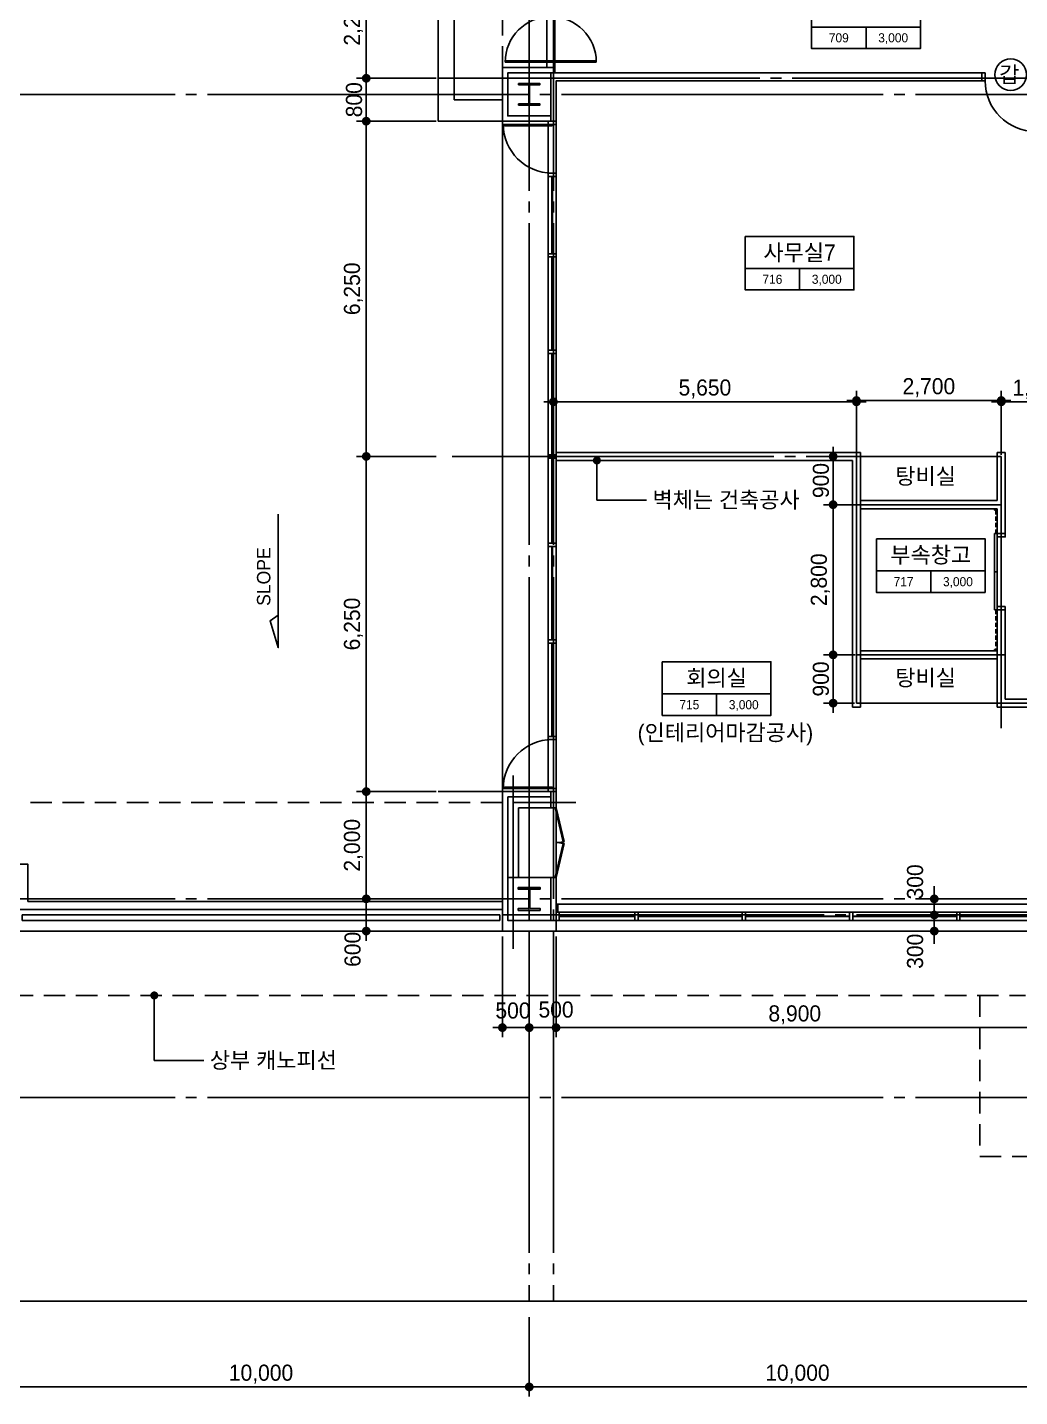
# Model space of a CAD drawing. Extents: x 14495256 to 14574135, y -1804798 to -1750552.
# Drawn here: x 14523901 to 14542398, y -1800829 to -1775300 of the extents above; entities that cross this region are included whole.
import ezdxf
from ezdxf.enums import TextEntityAlignment as Align

# ---------------------------------------------------------------- set-up
doc = ezdxf.new("R2010")
doc.units = 0
doc.header["$LTSCALE"] = 100
doc.header["$MEASUREMENT"] = 0
doc.header["$PDSIZE"] = -10
doc.linetypes.add('CEN', pattern=[66, 60, -2, 2, -2])
doc.linetypes.add('HIDD', pattern=[6, 4, -2])
doc.layers.get('0').update_dxf_attribs({"linetype": 'CONTINUOUS'})
doc.layers.get('Defpoints').update_dxf_attribs({"linetype": 'CONTINUOUS'})
for name, color, linetype in [('0-내벽고정식', 7, 'CONTINUOUS'), ('8', 8, 'CONTINUOUS'), ('CEN', 1, 'CEN'), ('COL', 2, 'CONTINUOUS'), ('col2', 3, 'CONTINUOUS'), ('DIM', 7, 'CONTINUOUS'), ('DOOR', 4, 'CONTINUOUS'), ('EL4', 6, 'CONTINUOUS'), ('FUR', 4, 'CONTINUOUS'), ('ST', 3, 'CONTINUOUS'), ('SYM', 7, 'CONTINUOUS'), ('TE2', 3, 'CONTINUOUS'), ('TEXT1', 7, 'CONTINUOUS'), ('WALL-1', 7, 'CONTINUOUS'), ('WID', 4, 'CONTINUOUS'), ('WINE', 8, 'CONTINUOUS'), ('지시선', 7, 'CONTINUOUS')]:
    doc.layers.add(name, color=color, linetype=linetype)
doc.styles.add('HY울를도M', font='HYWULM.TTF')
doc.styles.add('굴림', font='H2HDRM.TTF')
doc.dimstyles.new('DIM100', dxfattribs={"dimtxt": 300, "dimasz": 120, "dimexe": 1, "dimexo": 100, "dimgap": 60, "dimtad": 1, "dimdec": 4, "dimzin": 0, "dimdsep": 46, "dimlunit": 6, "dimtxsty": '굴림', "dimblk": 'DOTT', "dimcen": 0.09, "dimadec": 0, "dimazin": 0, "dimtfac": 1, "dimtdec": 4, "dimtofl": 0, "dimtmove": 2, "dimatfit": 2, "dimldrblk": 'DOTT', "dimfxl": 1, "dimtolj": 1, "dimtzin": 0, "dimarcsym": 0})
doc.dimstyles.new('DIM50', dxfattribs={"dimscale": 50, "dimtxt": 3, "dimasz": 1.2, "dimexe": 1, "dimexo": 1, "dimgap": 0.6, "dimtad": 1, "dimdec": 4, "dimzin": 0, "dimdsep": 46, "dimlunit": 6, "dimtxsty": '굴림', "dimblk": 'DOTT', "dimcen": 0.09, "dimadec": 0, "dimazin": 0, "dimtfac": 1, "dimtdec": 4, "dimtofl": 0, "dimtmove": 2, "dimatfit": 2, "dimldrblk": 'DOTT', "dimfxl": 1, "dimtolj": 1, "dimtzin": 0, "dimarcsym": 0})

# ---------------------------------------------------------------- blocks, each defined once
blk = doc.blocks.new('DOTT')
for p, q in [((-1.5, 0), (1.5, 0)), ((0, 1.5), (0, -1.5))]:
    blk.add_line(p, q)
at = {"color": 6, "const_width": 0.68}
blk.add_lwpolyline([(-0.34, 0, 1), (0.34, 0, 1)], format="xyb", close=True, dxfattribs=at)
blk = doc.blocks.new('*D40')
at = {"layer": 'Defpoints', "color": 0, "lineweight": -3}
for p in [(14541140, -1791849), (14540807, -1792149), (14541487, -1792149)]:
    blk.add_point(p, dxfattribs=at)
at = {"layer": 'DIM', "color": 7, "lineweight": -2}
for p, q in [((14540807, -1791729), (14540807, -1791609)), ((14540840, -1791849), (14540707, -1791849)), ((14541187, -1792149), (14540707, -1792149)), ((14540807, -1792269), (14540807, -1792389))]:
    blk.add_line(p, q, dxfattribs=at)
at = {"layer": 'DIM', "color": 7, "lineweight": -2, "xscale": 120, "yscale": 120, "zscale": 120}
for p, rotation in [((14540807, -1791849), 270), ((14540807, -1792149), 90)]:
    blk.add_blockref('DOTT', p, dxfattribs=dict(at, rotation=rotation))
at = {"layer": 'DIM', "color": 3, "insert": (14540450, -1792526), "char_height": 300, "attachment_point": 5, "rotation": 90, "style": '굴림'}
blk.add_mtext('\\A1;300', dxfattribs=at)
blk = doc.blocks.new('*D52')
at = {"layer": 'Defpoints', "color": 0, "lineweight": -3}
for p in [(14523256, -1799049), (14533256, -1799049), (14533256, -1800649)]:
    blk.add_point(p, dxfattribs=at)
at = {"layer": 'DIM', "color": 7, "lineweight": -2}
for p, q in [((14523256, -1799349), (14523256, -1800749)), ((14533256, -1799349), (14533256, -1800749)), ((14523376, -1800649), (14533136, -1800649))]:
    blk.add_line(p, q, dxfattribs=at)
at = {"layer": 'DIM', "color": 7, "lineweight": -2, "xscale": 120, "yscale": 120, "zscale": 120, "rotation": 180}
blk.add_blockref('DOTT', (14523256, -1800649), dxfattribs=at)
at = {"layer": 'DIM', "color": 7, "lineweight": -2, "xscale": 120, "yscale": 120, "zscale": 120}
blk.add_blockref('DOTT', (14533256, -1800649), dxfattribs=at)
at = {"layer": 'DIM', "color": 3, "insert": (14528256, -1800411), "char_height": 300, "attachment_point": 5, "style": '굴림'}
blk.add_mtext('\\A1;10,000', dxfattribs=at)
blk = doc.blocks.new('*D53')
at = {"layer": 'Defpoints', "color": 0, "lineweight": -3}
for p in [(14533256, -1799049), (14543256, -1799049), (14543256, -1800649)]:
    blk.add_point(p, dxfattribs=at)
at = {"layer": 'DIM', "color": 7, "lineweight": -2}
for p, q in [((14533256, -1799349), (14533256, -1800749)), ((14543256, -1799349), (14543256, -1800749)), ((14533376, -1800649), (14543136, -1800649))]:
    blk.add_line(p, q, dxfattribs=at)
at = {"layer": 'DIM', "color": 7, "lineweight": -2, "xscale": 120, "yscale": 120, "zscale": 120, "rotation": 180}
blk.add_blockref('DOTT', (14533256, -1800649), dxfattribs=at)
at = {"layer": 'DIM', "color": 7, "lineweight": -2, "xscale": 120, "yscale": 120, "zscale": 120}
blk.add_blockref('DOTT', (14543256, -1800649), dxfattribs=at)
at = {"layer": 'DIM', "color": 3, "insert": (14538256, -1800411), "char_height": 300, "attachment_point": 5, "style": '굴림'}
blk.add_mtext('\\A1;10,000', dxfattribs=at)
blk = doc.blocks.new('*D99')
at = {"layer": 'Defpoints', "color": 0, "lineweight": -3, "ltscale": 3}
for p in [(14532756, -1792149), (14533256, -1792149), (14532756, -1793949)]:
    blk.add_point(p, dxfattribs=at)
at = {"layer": 'DIM', "color": 7, "lineweight": -2, "ltscale": 3}
for p, q in [((14532756, -1792249), (14532756, -1793950)), ((14533256, -1792249), (14533256, -1793950)), ((14533136, -1793949), (14532876, -1793949))]:
    blk.add_line(p, q, dxfattribs=at)
at = {"layer": 'DIM', "color": 7, "lineweight": -2, "ltscale": 3, "xscale": 120, "yscale": 120, "zscale": 120, "rotation": 180}
blk.add_blockref('DOTT', (14532756, -1793949), dxfattribs=at)
at = {"layer": 'DIM', "color": 7, "lineweight": -2, "ltscale": 3, "xscale": 120, "yscale": 120, "zscale": 120}
blk.add_blockref('DOTT', (14533256, -1793949), dxfattribs=at)
at = {"layer": 'DIM', "color": 3, "ltscale": 3, "insert": (14532953, -1793632), "char_height": 300, "attachment_point": 5, "style": '굴림'}
blk.add_mtext('\\A1;500', dxfattribs=at)
blk = doc.blocks.new('TT1')
at = {"layer": 'TEXT1'}
for p, q in [((-1013, -600), (1013, -600)), ((0, -600), (0, -1000))]:
    blk.add_line(p, q, dxfattribs=at)
blk.add_lwpolyline([(-1013, 0), (1013, 0), (1013, -1000), (-1013, -1000)], close=True, dxfattribs=at)
blk = doc.blocks.new('*D114')
at = {"layer": 'Defpoints', "color": 0, "lineweight": -3, "ltscale": 3}
for p in [(14533756, -1792150), (14542656, -1792150), (14542656, -1793950)]:
    blk.add_point(p, dxfattribs=at)
at = {"layer": 'DIM', "color": 7, "lineweight": -2, "ltscale": 3}
for p, q in [((14533756, -1792250), (14533756, -1793951)), ((14542656, -1792250), (14542656, -1793951)), ((14533876, -1793950), (14542536, -1793950))]:
    blk.add_line(p, q, dxfattribs=at)
at = {"layer": 'DIM', "color": 7, "lineweight": -2, "ltscale": 3, "xscale": 120, "yscale": 120, "zscale": 120, "rotation": 180}
blk.add_blockref('DOTT', (14533756, -1793950), dxfattribs=at)
at = {"layer": 'DIM', "color": 7, "lineweight": -2, "ltscale": 3, "xscale": 120, "yscale": 120, "zscale": 120}
blk.add_blockref('DOTT', (14542656, -1793950), dxfattribs=at)
at = {"layer": 'DIM', "color": 3, "ltscale": 3, "insert": (14538206, -1793712), "char_height": 300, "attachment_point": 5, "style": '굴림'}
blk.add_mtext('\\A1;8,900', dxfattribs=at)
blk = doc.blocks.new('*D115')
at = {"layer": 'Defpoints', "color": 0, "lineweight": -3, "ltscale": 3}
for p in [(14533256, -1792150), (14533756, -1792150), (14533756, -1793950)]:
    blk.add_point(p, dxfattribs=at)
at = {"layer": 'DIM', "color": 7, "lineweight": -2, "ltscale": 3}
for p, q in [((14533256, -1792250), (14533256, -1793951)), ((14533756, -1792250), (14533756, -1793951)), ((14533376, -1793950), (14533636, -1793950))]:
    blk.add_line(p, q, dxfattribs=at)
at = {"layer": 'DIM', "color": 7, "lineweight": -2, "ltscale": 3, "xscale": 120, "yscale": 120, "zscale": 120, "rotation": 180}
blk.add_blockref('DOTT', (14533256, -1793950), dxfattribs=at)
at = {"layer": 'DIM', "color": 7, "lineweight": -2, "ltscale": 3, "xscale": 120, "yscale": 120, "zscale": 120}
blk.add_blockref('DOTT', (14533756, -1793950), dxfattribs=at)
at = {"layer": 'DIM', "color": 3, "ltscale": 3, "insert": (14533756, -1793614), "char_height": 300, "attachment_point": 5, "style": '굴림'}
blk.add_mtext('\\A1;500', dxfattribs=at)
blk = doc.blocks.new('*D122')
at = {"layer": 'Defpoints', "color": 0, "lineweight": -3}
for p in [(14530218, -1774049), (14531818, -1774049), (14531818, -1776249)]:
    blk.add_point(p, dxfattribs=at)
at = {"layer": 'DIM', "color": 7, "lineweight": -2}
for p, q in [((14531518, -1774049), (14530118, -1774049)), ((14530218, -1776129), (14530218, -1774169)), ((14531518, -1776249), (14530118, -1776249))]:
    blk.add_line(p, q, dxfattribs=at)
at = {"layer": 'DIM', "color": 7, "lineweight": -2, "xscale": 120, "yscale": 120, "zscale": 120}
for p, rotation in [((14530218, -1774049), 90), ((14530218, -1776249), 270)]:
    blk.add_blockref('DOTT', p, dxfattribs=dict(at, rotation=rotation))
at = {"layer": 'DIM', "color": 3, "insert": (14529979, -1775149), "char_height": 300, "attachment_point": 5, "rotation": 90, "style": '굴림'}
blk.add_mtext('\\A1;2,200', dxfattribs=at)
blk = doc.blocks.new('*D123')
at = {"layer": 'Defpoints', "color": 0, "lineweight": -3}
for p in [(14530218, -1777049), (14531818, -1777049), (14531818, -1783299)]:
    blk.add_point(p, dxfattribs=at)
at = {"layer": 'DIM', "color": 7, "lineweight": -2}
for p, q in [((14531518, -1777049), (14530118, -1777049)), ((14530218, -1783179), (14530218, -1777169)), ((14531518, -1783299), (14530118, -1783299))]:
    blk.add_line(p, q, dxfattribs=at)
at = {"layer": 'DIM', "color": 7, "lineweight": -2, "xscale": 120, "yscale": 120, "zscale": 120}
for p, rotation in [((14530218, -1777049), 90), ((14530218, -1783299), 270)]:
    blk.add_blockref('DOTT', p, dxfattribs=dict(at, rotation=rotation))
at = {"layer": 'DIM', "color": 3, "insert": (14529979, -1780174), "char_height": 300, "attachment_point": 5, "rotation": 90, "style": '굴림'}
blk.add_mtext('\\A1;6,250', dxfattribs=at)
blk = doc.blocks.new('*D128')
at = {"layer": 'Defpoints', "color": 0, "lineweight": -3}
for p in [(14530218, -1783299), (14531818, -1783299), (14531818, -1789549)]:
    blk.add_point(p, dxfattribs=at)
at = {"layer": 'DIM', "color": 7, "lineweight": -2}
for p, q in [((14531518, -1783299), (14530118, -1783299)), ((14530218, -1789429), (14530218, -1783419)), ((14531518, -1789549), (14530118, -1789549))]:
    blk.add_line(p, q, dxfattribs=at)
at = {"layer": 'DIM', "color": 7, "lineweight": -2, "xscale": 120, "yscale": 120, "zscale": 120}
for p, rotation in [((14530218, -1783299), 90), ((14530218, -1789549), 270)]:
    blk.add_blockref('DOTT', p, dxfattribs=dict(at, rotation=rotation))
at = {"layer": 'DIM', "color": 3, "insert": (14529979, -1786424), "char_height": 300, "attachment_point": 5, "rotation": 90, "style": '굴림'}
blk.add_mtext('\\A1;6,250', dxfattribs=at)
blk = doc.blocks.new('*D129')
at = {"layer": 'Defpoints', "color": 0, "lineweight": -3}
for p in [(14530218, -1789549), (14531818, -1789549), (14531818, -1791549)]:
    blk.add_point(p, dxfattribs=at)
at = {"layer": 'DIM', "color": 7, "lineweight": -2}
for p, q in [((14531518, -1789549), (14530118, -1789549)), ((14530218, -1791429), (14530218, -1789669)), ((14531518, -1791549), (14530118, -1791549))]:
    blk.add_line(p, q, dxfattribs=at)
at = {"layer": 'DIM', "color": 7, "lineweight": -2, "xscale": 120, "yscale": 120, "zscale": 120}
for p, rotation in [((14530218, -1789549), 90), ((14530218, -1791549), 270)]:
    blk.add_blockref('DOTT', p, dxfattribs=dict(at, rotation=rotation))
at = {"layer": 'DIM', "color": 3, "insert": (14529979, -1790549), "char_height": 300, "attachment_point": 5, "rotation": 90, "style": '굴림'}
blk.add_mtext('\\A1;2,000', dxfattribs=at)
blk = doc.blocks.new('*D130')
at = {"layer": 'Defpoints', "color": 0, "lineweight": -3}
for p in [(14530218, -1791549), (14531818, -1791549), (14531818, -1792149)]:
    blk.add_point(p, dxfattribs=at)
at = {"layer": 'DIM', "color": 7, "lineweight": -2}
for p, q in [((14531518, -1791549), (14530118, -1791549)), ((14530218, -1792029), (14530218, -1791669)), ((14531518, -1792149), (14530118, -1792149))]:
    blk.add_line(p, q, dxfattribs=at)
at = {"layer": 'DIM', "color": 7, "lineweight": -2, "xscale": 120, "yscale": 120, "zscale": 120}
for p, rotation in [((14530218, -1791549), 90), ((14530218, -1792149), 270)]:
    blk.add_blockref('DOTT', p, dxfattribs=dict(at, rotation=rotation))
at = {"layer": 'DIM', "color": 3, "insert": (14529964, -1792490), "char_height": 300, "attachment_point": 5, "rotation": 90, "style": '굴림'}
blk.add_mtext('\\A1;600', dxfattribs=at)
blk = doc.blocks.new('*D135')
at = {"layer": 'Defpoints', "color": 0, "lineweight": -3, "ltscale": 3}
for p in [(14533706, -1782281), (14533706, -1783324), (14539356, -1783395)]:
    blk.add_point(p, dxfattribs=at)
at = {"layer": 'DIM', "color": 7, "lineweight": -2, "ltscale": 3}
for p, q in [((14533706, -1783224), (14533706, -1782280)), ((14539236, -1782281), (14533826, -1782281)), ((14539356, -1783295), (14539356, -1782280))]:
    blk.add_line(p, q, dxfattribs=at)
at = {"layer": 'DIM', "color": 7, "lineweight": -2, "ltscale": 3, "xscale": 120, "yscale": 120, "zscale": 120, "rotation": 180}
blk.add_blockref('DOTT', (14533706, -1782281), dxfattribs=at)
at = {"layer": 'DIM', "color": 7, "lineweight": -2, "ltscale": 3, "xscale": 120, "yscale": 120, "zscale": 120}
blk.add_blockref('DOTT', (14539356, -1782281), dxfattribs=at)
at = {"layer": 'DIM', "color": 3, "ltscale": 3, "insert": (14536531, -1782042), "char_height": 300, "attachment_point": 5, "style": '굴림'}
blk.add_mtext('\\A1;5,650', dxfattribs=at)
blk = doc.blocks.new('*D136')
at = {"layer": 'Defpoints', "color": 0, "lineweight": -3, "ltscale": 3}
for p in [(14542056, -1782281), (14542056, -1783371), (14543456, -1783245)]:
    blk.add_point(p, dxfattribs=at)
at = {"layer": 'DIM', "color": 7, "lineweight": -2, "ltscale": 3}
for p, q in [((14542056, -1783271), (14542056, -1782280)), ((14543336, -1782281), (14542176, -1782281)), ((14543456, -1783145), (14543456, -1782280))]:
    blk.add_line(p, q, dxfattribs=at)
at = {"layer": 'DIM', "color": 7, "lineweight": -2, "ltscale": 3, "xscale": 120, "yscale": 120, "zscale": 120, "rotation": 180}
blk.add_blockref('DOTT', (14542056, -1782281), dxfattribs=at)
at = {"layer": 'DIM', "color": 7, "lineweight": -2, "ltscale": 3, "xscale": 120, "yscale": 120, "zscale": 120}
blk.add_blockref('DOTT', (14543456, -1782281), dxfattribs=at)
at = {"layer": 'DIM', "color": 3, "ltscale": 3, "insert": (14542756, -1782043), "char_height": 300, "attachment_point": 5, "style": '굴림'}
blk.add_mtext('\\A1;1,400', dxfattribs=at)
blk = doc.blocks.new('*D137')
at = {"layer": 'Defpoints', "color": 0, "lineweight": -3, "ltscale": 3}
for p in [(14539356, -1782257), (14539356, -1783324), (14542056, -1783371)]:
    blk.add_point(p, dxfattribs=at)
at = {"layer": 'DIM', "color": 7, "lineweight": -2, "ltscale": 3}
for p, q in [((14539356, -1783224), (14539356, -1782256)), ((14541936, -1782257), (14539476, -1782257)), ((14542056, -1783271), (14542056, -1782256))]:
    blk.add_line(p, q, dxfattribs=at)
at = {"layer": 'DIM', "color": 7, "lineweight": -2, "ltscale": 3, "xscale": 120, "yscale": 120, "zscale": 120, "rotation": 180}
blk.add_blockref('DOTT', (14539356, -1782257), dxfattribs=at)
at = {"layer": 'DIM', "color": 7, "lineweight": -2, "ltscale": 3, "xscale": 120, "yscale": 120, "zscale": 120}
blk.add_blockref('DOTT', (14542056, -1782257), dxfattribs=at)
at = {"layer": 'DIM', "color": 3, "ltscale": 3, "insert": (14540706, -1782018), "char_height": 300, "attachment_point": 5, "style": '굴림'}
blk.add_mtext('\\A1;2,700', dxfattribs=at)
blk = doc.blocks.new('*D138')
at = {"layer": 'Defpoints', "color": 0, "lineweight": -3, "ltscale": 3}
for p in [(14539435, -1783299), (14538921, -1784199), (14539420, -1784199)]:
    blk.add_point(p, dxfattribs=at)
at = {"layer": 'DIM', "color": 7, "lineweight": -2, "ltscale": 3}
for p, q in [((14539335, -1783299), (14538920, -1783299)), ((14538921, -1783419), (14538921, -1784079)), ((14539320, -1784199), (14538920, -1784199))]:
    blk.add_line(p, q, dxfattribs=at)
at = {"layer": 'DIM', "color": 7, "lineweight": -2, "ltscale": 3, "xscale": 120, "yscale": 120, "zscale": 120}
for p, rotation in [((14538921, -1783299), 90), ((14538921, -1784199), 270)]:
    blk.add_blockref('DOTT', p, dxfattribs=dict(at, rotation=rotation))
at = {"layer": 'DIM', "color": 3, "ltscale": 3, "insert": (14538694, -1783749), "char_height": 300, "attachment_point": 5, "rotation": 90, "style": '굴림'}
blk.add_mtext('\\A1;900', dxfattribs=at)
blk = doc.blocks.new('*D139')
at = {"layer": 'Defpoints', "color": 0, "lineweight": -3, "ltscale": 3}
for p in [(14539435, -1784199), (14538921, -1786999), (14539387, -1786999)]:
    blk.add_point(p, dxfattribs=at)
at = {"layer": 'DIM', "color": 7, "lineweight": -2, "ltscale": 3}
for p, q in [((14539335, -1784199), (14538920, -1784199)), ((14538921, -1784319), (14538921, -1786879)), ((14539287, -1786999), (14538920, -1786999))]:
    blk.add_line(p, q, dxfattribs=at)
at = {"layer": 'DIM', "color": 7, "lineweight": -2, "ltscale": 3, "xscale": 120, "yscale": 120, "zscale": 120}
for p, rotation in [((14538921, -1784199), 90), ((14538921, -1786999), 270)]:
    blk.add_blockref('DOTT', p, dxfattribs=dict(at, rotation=rotation))
at = {"layer": 'DIM', "color": 3, "ltscale": 3, "insert": (14538682, -1785599), "char_height": 300, "attachment_point": 5, "rotation": 90, "style": '굴림'}
blk.add_mtext('\\A1;2,800', dxfattribs=at)
blk = doc.blocks.new('*D140')
at = {"layer": 'Defpoints', "color": 0, "lineweight": -3, "ltscale": 3}
for p in [(14539435, -1786999), (14538921, -1787899), (14539420, -1787899)]:
    blk.add_point(p, dxfattribs=at)
at = {"layer": 'DIM', "color": 7, "lineweight": -2, "ltscale": 3}
for p, q in [((14539335, -1786999), (14538920, -1786999)), ((14538921, -1787119), (14538921, -1787779)), ((14539320, -1787899), (14538920, -1787899))]:
    blk.add_line(p, q, dxfattribs=at)
at = {"layer": 'DIM', "color": 7, "lineweight": -2, "ltscale": 3, "xscale": 120, "yscale": 120, "zscale": 120}
for p, rotation in [((14538921, -1786999), 90), ((14538921, -1787899), 270)]:
    blk.add_blockref('DOTT', p, dxfattribs=dict(at, rotation=rotation))
at = {"layer": 'DIM', "color": 3, "ltscale": 3, "insert": (14538694, -1787449), "char_height": 300, "attachment_point": 5, "rotation": 90, "style": '굴림'}
blk.add_mtext('\\A1;900', dxfattribs=at)
blk = doc.blocks.new('*D141')
at = {"layer": 'Defpoints', "color": 0, "lineweight": -3}
for p in [(14530218, -1776249), (14531818, -1776249), (14531818, -1777049)]:
    blk.add_point(p, dxfattribs=at)
at = {"layer": 'DIM', "color": 7, "lineweight": -2}
for p, q in [((14531518, -1776249), (14530118, -1776249)), ((14530218, -1776929), (14530218, -1776369)), ((14531518, -1777049), (14530118, -1777049))]:
    blk.add_line(p, q, dxfattribs=at)
at = {"layer": 'DIM', "color": 7, "lineweight": -2, "xscale": 120, "yscale": 120, "zscale": 120}
for p, rotation in [((14530218, -1776249), 90), ((14530218, -1777049), 270)]:
    blk.add_blockref('DOTT', p, dxfattribs=dict(at, rotation=rotation))
at = {"layer": 'DIM', "color": 3, "insert": (14529991, -1776649), "char_height": 300, "attachment_point": 5, "rotation": 90, "style": '굴림'}
blk.add_mtext('\\A1;800', dxfattribs=at)
blk = doc.blocks.new('*D154')
at = {"layer": 'Defpoints', "color": 0, "lineweight": -3}
for p in [(14541140, -1791549), (14540807, -1791849), (14540987, -1791849)]:
    blk.add_point(p, dxfattribs=at)
at = {"layer": 'DIM', "color": 7, "lineweight": -2}
for p, q in [((14540807, -1791429), (14540807, -1791309)), ((14540840, -1791549), (14540707, -1791549)), ((14540687, -1791849), (14540707, -1791849)), ((14540807, -1791969), (14540807, -1792089))]:
    blk.add_line(p, q, dxfattribs=at)
at = {"layer": 'DIM', "color": 7, "lineweight": -2, "xscale": 120, "yscale": 120, "zscale": 120}
for p, rotation in [((14540807, -1791549), 270), ((14540807, -1791849), 90)]:
    blk.add_blockref('DOTT', p, dxfattribs=dict(at, rotation=rotation))
at = {"layer": 'DIM', "color": 3, "insert": (14540450, -1791232), "char_height": 300, "attachment_point": 5, "rotation": 90, "style": '굴림'}
blk.add_mtext('\\A1;300', dxfattribs=at)

msp = doc.modelspace()

# ---------------------------------------------------------------- linework, layer by layer
at = {"lineweight": -3, "ltscale": 200}
for p, q in [((14539431.21252, -1783224.19177), (14539431.21252, -1786924.19177)), ((14541981.21252, -1784124.19177), (14541981.21252, -1783224.19177)), ((14541981.21252, -1783224.19177), (14542131.21252, -1783224.19177)), ((14542131.21252, -1784124.19177), (14542131.21252, -1783224.19177)), ((14539281.21252, -1783374.19177), (14539281.21252, -1787074.19177)), ((14539431.21252, -1784124.19177), (14541981.21252, -1784124.19177)), ((14542131.21252, -1784124.19177), (14542131.21252, -1784739.19177)), ((14539431.21252, -1784274.19177), (14541981.21252, -1784274.19177)), ((14541931.21252, -1784299.19177), (14541931.21252, -1784274.19177)), ((14541931.21252, -1784299.19177), (14541981.21252, -1784299.19177)), ((14541981.21252, -1784274.19177), (14541981.21252, -1784739.19177)), ((14541981.21252, -1784739.19177), (14542131.21252, -1784739.19177)), ((14541981.21252, -1786159.19177), (14541981.21252, -1787974.19177)), ((14541981.21252, -1786159.19177), (14542131.21252, -1786159.19177)), ((14542131.21252, -1786159.19177), (14542131.21252, -1787824.19177)), ((14539431.21252, -1786924.19177), (14541981.21252, -1786924.19177)), ((14539431.21252, -1786924.19177), (14539431.21252, -1787974.19177)), ((14541931.21252, -1786899.19177), (14541981.21252, -1786899.19177)), ((14541931.21252, -1786899.19177), (14541931.21252, -1786924.19177)), ((14539281.21252, -1787074.19177), (14539281.21252, -1787974.19177)), ((14539431.21252, -1787074.19177), (14541981.21252, -1787074.19177)), ((14539431.21252, -1787974.19177), (14539281.21252, -1787974.19177)), ((14541981.21252, -1787974.19177), (14543456.21252, -1787974.19177)), ((14542131.21252, -1787824.19177), (14543456.21252, -1787824.19177))]:
    msp.add_line(p, q, dxfattribs=at)
at = {"layer": '0-내벽고정식'}
for p, q in [((14533756.21656, -1783374.19177), (14533756.22073, -1783224.19177)), ((14533756.22073, -1783224.19177), (14539431.21252, -1783224.19177)), ((14533756.22073, -1783374.19177), (14539281.21252, -1783374.19177)), ((14532956.21252, -1791149.19177), (14532956.21252, -1789749.19177)), ((14532956.21252, -1789749.19177), (14533656.21252, -1789749.19177)), ((14533656.21252, -1789849.19177), (14533056.21252, -1789849.19177)), ((14533056.21252, -1789849.19177), (14533056.21252, -1791149.19177)), ((14533756.21252, -1791149.19177), (14533656.21252, -1791149.19177))]:
    msp.add_line(p, q, dxfattribs=at)
for points in [[(14533656.21252, -1777049.19177), (14533656.21252, -1776149.19177), (14541696.21252, -1776149.19177), (14541696.21252, -1776299.19177), (14533756.21252, -1776299.19177), (14533756.21252, -1776949.19177), (14533756.21252, -1777049.19177), (14533656.21252, -1777049.19177)], [(14533756.21252, -1791649.19177), (14533756.21252, -1791149.19177)]]:
    msp.add_lwpolyline(points, dxfattribs=at)
msp.add_lwpolyline([(14533656.21252, -1789849.19177), (14533756.21252, -1789849.19177), (14533756.21252, -1789549.19177), (14533656.21252, -1789549.19177)], close=True, dxfattribs=at)
at = {"layer": 'CEN', "linetype": 'CEN'}
for p, q in [((14533256.21252, -1759149.19177), (14533256.21252, -1799049.19177)), ((14533706.21252, -1759149.19177), (14533706.21252, -1799049.19177)), ((14531556.21252, -1776249.19177), (14564856.21252, -1776249.19177)), ((14500856.21252, -1776549.19177), (14564856.21252, -1776549.19177)), ((14531817.9324, -1783299.19177), (14542056.21252, -1783299.19177)), ((14539356.21252, -1783299.19177), (14539356.21252, -1787899.19177)), ((14542056.21252, -1783299.19177), (14542056.21252, -1788362.95868)), ((14539281.21252, -1784199.19177), (14542056.21252, -1784199.19177)), ((14539356.21252, -1786999.19177), (14542131.21252, -1786999.19177)), ((14539356.21252, -1787899.19177), (14543606.21252, -1787899.19177)), ((14532956.21252, -1789248.49505), (14532956.21252, -1792480.41438)), ((14534127.61922, -1789749.19177), (14532956.21252, -1789749.19177)), ((14500856.21252, -1791549.19177), (14564856.21252, -1791549.19177)), ((14532756.21252, -1791849.19177), (14564856.21252, -1791849.19177)), ((14500856.21252, -1795249.19177), (14564856.21252, -1795249.19177))]:
    msp.add_line(p, q, dxfattribs=at)
at = {"layer": 'COL'}
for points in [[(14533656.21252, -1776949.19177), (14533656.21252, -1776149.19177), (14532856.21252, -1776149.19177), (14532856.21252, -1776949.19177)], [(14533656.21252, -1791949.19177), (14533656.21252, -1791149.19177), (14532856.21252, -1791149.19177), (14532856.21252, -1791949.19177)]]:
    msp.add_lwpolyline(points, close=True, dxfattribs=at)
at = {"layer": 'col2'}
for points in [[(14533056.21252, -1776749.19177), (14533056.21252, -1776728.19177), (14533249.71252, -1776728.19177), (14533249.71252, -1776370.19177), (14533056.21252, -1776370.19177), (14533056.21252, -1776349.19177), (14533456.21252, -1776349.19177), (14533456.21252, -1776370.19177), (14533262.71252, -1776370.19177), (14533262.71252, -1776728.19177), (14533456.21252, -1776728.19177), (14533456.21252, -1776749.19177)], [(14533052.71252, -1791763.19177), (14533052.71252, -1791728.19177), (14533246.21252, -1791728.19177), (14533246.21252, -1791370.19177), (14533052.71252, -1791370.19177), (14533052.71252, -1791335.19177), (14533459.71252, -1791335.19177), (14533459.71252, -1791370.19177), (14533266.21252, -1791370.19177), (14533266.21252, -1791728.19177), (14533459.71252, -1791728.19177), (14533459.71252, -1791763.19177)]]:
    msp.add_lwpolyline(points, close=True, dxfattribs=at)
at = {"layer": 'Defpoints', "color": 76}
msp.add_lwpolyline([(14500856.21252, -1799049.19177), (14564856.21252, -1799049.19177), (14564856.21252, -1759149.19177), (14500856.21252, -1759149.19177)], close=True, dxfattribs=at)
at = {"layer": 'DOOR', "linetype": 'HIDD', "ltscale": 0.2}
for p, q in [((14541956.21252, -1784739.19177), (14541956.21252, -1784299.19177)), ((14541956.21252, -1786159.19177), (14541956.21252, -1786899.19177))]:
    msp.add_line(p, q, dxfattribs=at)
at = {"layer": 'DOOR'}
for points in [[(14541981.21252, -1784739.19177), (14541981.21252, -1785449.19177), (14541931.21252, -1785449.19177), (14541931.21252, -1784739.19177), (14541981.21252, -1784739.19177)], [(14541981.21252, -1786159.19177), (14541981.21252, -1785449.19177), (14541931.21252, -1785449.19177), (14541931.21252, -1786159.19177), (14541981.21252, -1786159.19177)]]:
    msp.add_lwpolyline(points, dxfattribs=at)
at = {"layer": 'EL4'}
msp.add_line((14523906.21252, -1791599.19177), (14532756.21252, -1791599.19177), dxfattribs=at)
msp.add_lwpolyline([(14523906.21252, -1791599.19177), (14523906.21252, -1790899.19177), (14522606.21252, -1790899.19177), (14522606.21252, -1791599.19177)], dxfattribs=at)
at = {"layer": 'FUR'}
for p, q in [((14533756.21252, -1789849.19177), (14533756.21252, -1791149.19177)), ((14533885.71495, -1790513.60804), (14533905.03347, -1790518.78442))]:
    msp.add_line(p, q, dxfattribs=at)
for points in [[(14533885.71495, -1790484.77551), (14533736.894, -1789854.36816), (14533756.21252, -1789849.19177), (14533905.03347, -1790479.59912)], [(14533885.71495, -1790513.60804), (14533736.894, -1791144.01539), (14533756.21252, -1791149.19177), (14533905.03347, -1790518.78442)], [(14533885.71495, -1790484.77551), (14533905.03347, -1790479.59912)]]:
    msp.add_lwpolyline(points, dxfattribs=at)
for centre, start, end in [((14533756.21252, -1789924.19177), 270, 283.006701322), ((14533756.21252, -1791074.19177), 76.993298678, 90)]:
    msp.add_arc(centre, 575, start, end, dxfattribs=at)
at = {"layer": 'ST', "color": 4}
for p, q in [((14531556.21252, -1777049.19177), (14531556.21252, -1773249.19177)), ((14531856.21252, -1776649.19177), (14531856.21252, -1773549.19177)), ((14532756.21252, -1776649.19177), (14531856.21252, -1776649.19177)), ((14532756.21252, -1777049.19177), (14531556.21252, -1777049.19177)), ((14532756.21252, -1789549.19177), (14532756.21252, -1776949.19177)), ((14532756.21252, -1789549.19177), (14531556.21252, -1789549.19177))]:
    msp.add_line(p, q, dxfattribs=at)
msp.add_lwpolyline([(14532706.21252, -1791849.19177), (14523806.21252, -1791849.19177), (14523806.21252, -1791949.19177), (14532706.21252, -1791949.19177), (14532706.21252, -1791849.19177)], close=True, dxfattribs=at)
at = {"layer": 'SYM', "color": 4, "ltscale": 2}
msp.add_lwpolyline([(14528576.46621, -1786262.01916), (14528426.46621, -1786362.01916), (14528576.46621, -1786862.01916), (14528576.46621, -1784377.28448)], dxfattribs=at)
at = {"layer": 'TEXT1', "const_width": 75}
for points in [[(14534517.80823, -1783411.69177, 1), (14534517.80823, -1783336.69177, 1)], [(14526266.30621, -1793386.69177, 1), (14526266.30621, -1793311.69177, 1)]]:
    msp.add_lwpolyline(points, format="xyb", close=True, dxfattribs=at)
at = {"layer": 'TEXT1'}
for points in [[(14534517.80823, -1783374.19177), (14534517.80823, -1784112.12679), (14535440.13037, -1784112.12679)], [(14526266.30621, -1793349.19177), (14526266.30621, -1794560.65395), (14527188.62834, -1794560.65395)]]:
    msp.add_lwpolyline(points, dxfattribs=at)
at = {"layer": 'WALL-1', "color": 6, "linetype": 'HIDD'}
msp.add_line((14532756.21252, -1776049.19177), (14532756.21252, -1773949.19177), dxfattribs=at)
at = {"layer": 'WALL-1', "color": 4}
for p, q in [((14533730.4011, -1776149.19177), (14533730.4011, -1776049.19177)), ((14532856.21252, -1791149.19177), (14532856.21252, -1789649.19177)), ((14532856.21252, -1789649.19177), (14533656.21252, -1789649.19177)), ((14523756.21252, -1791749.19177), (14532756.21252, -1791749.19177)), ((14532756.21252, -1792149.19177), (14533756.21252, -1792149.19177))]:
    msp.add_line(p, q, dxfattribs=at)
at = {"layer": 'WALL-1', "lineweight": -3, "ltscale": 200}
msp.add_line((14533756.21252, -1791949.19177), (14533656.21252, -1791949.19177), dxfattribs=at)
at = {"layer": 'WALL-1', "color": 4}
for points in [[(14533656.21252, -1776049.19177), (14532756.21252, -1776049.19177), (14532756.21252, -1777049.19177), (14533656.21252, -1777049.19177)], [(14533656.21252, -1792149.19177), (14532756.21252, -1792149.19177), (14532756.21252, -1789549.19177), (14533656.21252, -1789549.19177)], [(14532756.21252, -1791049.19177), (14532756.21252, -1791049.19177), (14532756.21252, -1792149.19177)], [(14533756.21252, -1792149.19177), (14533756.21252, -1792149.19177), (14533756.21252, -1792149.19177), (14533756.21252, -1791949.19177)]]:
    msp.add_lwpolyline(points, dxfattribs=at)
at = {"layer": 'WALL-1', "color": 6, "linetype": 'HIDD'}
for points in [[(14532756.21252, -1789749.19178), (14510406.21252, -1789749.19177)], [(14510406.21252, -1793349.19177), (14542506.21252, -1793349.19177)]]:
    msp.add_lwpolyline(points, dxfattribs=at)
at = {"layer": 'WALL-1', "color": 8, "linetype": 'HIDD'}
msp.add_lwpolyline([(14541656.21252, -1793349.19177), (14541656.21252, -1796349.19177), (14552756.21252, -1796349.19177)], dxfattribs=at)
at = {"layer": 'WID'}
for p, q in [((14532806.21252, -1775949.19177), (14534506.21252, -1775949.19177)), ((14532806.55981, -1775924.19177), (14534505.86523, -1775924.19177))]:
    msp.add_line(p, q, dxfattribs=at)
for points in [[(14533731.21252, -1775949.19177), (14533731.21252, -1776049.19177), (14533581.21252, -1776049.19177), (14533581.21252, -1775949.19177)], [(14541756.21252, -1776149.19177), (14541756.21252, -1776299.19177), (14541696.21252, -1776299.19177), (14541696.21252, -1776149.19177)], [(14533756.21252, -1777049.19177), (14533756.21252, -1777109.19177), (14533606.21252, -1777109.19177), (14533606.21252, -1777049.19177)], [(14533756.22073, -1778079.19177), (14533756.22073, -1778019.19177), (14533606.22073, -1778019.19177), (14533606.22073, -1778079.19177)], [(14533756.22073, -1779579.19177), (14533756.22073, -1779519.19177), (14533606.22073, -1779519.19177), (14533606.22073, -1779579.19177)], [(14533756.22073, -1781379.19177), (14533756.22073, -1781319.19177), (14533606.22073, -1781319.19177), (14533606.22073, -1781379.19177)], [(14533687.22084, -1781379.19177), (14533675.22084, -1781379.19177), (14533675.22073, -1783269.19177), (14533687.22073, -1783269.19177)], [(14533756.22073, -1783329.19177), (14533756.22073, -1783269.19177), (14533606.22073, -1783269.19177), (14533606.22073, -1783329.19177)], [(14533687.22084, -1783329.19177), (14533675.22084, -1783329.19177), (14533675.22073, -1784919.19177), (14533687.22073, -1784919.19177)], [(14542131.21252, -1784739.19177), (14541981.21252, -1784739.19177), (14541981.21252, -1784799.19177), (14542131.21252, -1784799.19177)], [(14533756.22073, -1784979.19177), (14533756.22073, -1784919.19177), (14533606.22073, -1784919.19177), (14533606.22073, -1784979.19177)], [(14533687.22084, -1784979.19177), (14533675.22084, -1784979.19177), (14533675.22073, -1786719.19177), (14533687.22073, -1786719.19177)], [(14542131.21252, -1786099.19177), (14541981.21252, -1786099.19177), (14541981.21252, -1786159.19177), (14542131.21252, -1786159.19177)], [(14533756.22073, -1786779.19177), (14533756.22073, -1786719.19177), (14533606.22073, -1786719.19177), (14533606.22073, -1786779.19177)], [(14533687.22073, -1786779.19177), (14533675.22073, -1786779.19177), (14533675.22368, -1788519.19177), (14533687.22368, -1788519.19177)], [(14533756.21252, -1788579.19177), (14533756.21252, -1788519.19177), (14533606.21252, -1788519.19177), (14533606.21252, -1788579.19177)], [(14533756.21252, -1789549.19177), (14533756.21252, -1789489.19177), (14533606.21252, -1789489.19177), (14533606.21252, -1789549.19177)], [(14533756.21252, -1791649.19177), (14533786.21252, -1791649.19177), (14533786.21252, -1791799.19177), (14533756.21252, -1791799.19177)], [(14533756.21252, -1791949.19177), (14533816.21252, -1791949.19177), (14533816.21252, -1791799.19177), (14533756.21252, -1791799.19177)], [(14535226.21252, -1791880.19177), (14535226.21252, -1791868.19177), (14533816.21252, -1791868.19473), (14533816.21252, -1791880.19473)], [(14535226.21252, -1791949.19177), (14535286.21252, -1791949.19177), (14535286.21252, -1791799.19177), (14535226.21252, -1791799.19177)], [(14537226.21252, -1791880.19177), (14537226.21252, -1791868.19177), (14535286.21252, -1791868.19177), (14535286.21252, -1791880.19177)], [(14537226.21252, -1791949.19177), (14537286.21252, -1791949.19177), (14537286.21252, -1791799.19177), (14537226.21252, -1791799.19177)], [(14539226.21252, -1791880.19177), (14539226.21252, -1791868.19177), (14537286.21252, -1791868.19177), (14537286.21252, -1791880.19177)], [(14539226.21252, -1791949.19177), (14539286.21252, -1791949.19177), (14539286.21252, -1791799.19177), (14539226.21252, -1791799.19177)], [(14541226.21252, -1791880.19177), (14541226.21252, -1791868.19177), (14539286.21252, -1791868.19177), (14539286.21252, -1791880.19177)], [(14541226.21252, -1791949.19177), (14541286.21252, -1791949.19177), (14541286.21252, -1791799.19177), (14541226.21252, -1791799.19177)], [(14541286.21252, -1791880.19177), (14541286.21252, -1791868.19177), (14542596.21252, -1791868.19473), (14542596.21252, -1791880.19473)]]:
    msp.add_lwpolyline(points, close=True, dxfattribs=at)
for points in [[(14532771.21252, -1777109.19177), (14533681.21252, -1777109.19177), (14533681.21252, -1777134.19177), (14532771.55981, -1777134.19177)], [(14533687.22209, -1778079.1917), (14533687.22073, -1779519.19177), (14533675.22073, -1779519.19177), (14533675.22209, -1778079.1917)], [(14533687.22227, -1779579.19177), (14533687.22073, -1781319.19177), (14533675.22073, -1781319.19177), (14533675.22227, -1779579.19177)], [(14532771.21252, -1789489.19177), (14533681.21252, -1789489.19177), (14533681.21252, -1789464.19177), (14532771.55981, -1789464.19177)]]:
    msp.add_lwpolyline(points, dxfattribs=at)
for centre, radius, start, end in [((14533656.21252, -1775949.19177), 850, 0, 180), ((14542696.21252, -1776299.19177), 940, 180, 270), ((14533689.1708, -1777101.23349), 917.99278, 180.496716041, 269.503283959), ((14533689.1708, -1789497.15006), 917.99278, 90.496716041, 179.503283932)]:
    msp.add_arc(centre, radius, start, end, dxfattribs=at)
at = {"layer": 'WINE'}
for p, q in [((14533581.21252, -1774249.19177), (14533581.21252, -1775949.19177)), ((14533731.21252, -1775949.19177), (14533731.21252, -1774249.19177)), ((14533606.22073, -1778079.19177), (14533606.21258, -1788519.19177)), ((14533756.22073, -1778079.19177), (14533756.21252, -1788519.19177)), ((14533756.21252, -1791649.19177), (14542626.21252, -1791649.19177)), ((14533756.21252, -1791799.19177), (14542656.21252, -1791799.19177)), ((14510256.21252, -1792149.19177), (14542656.21252, -1792149.19177)), ((14533756.21252, -1791949.19177), (14542656.21252, -1791949.19177))]:
    msp.add_line(p, q, dxfattribs=at)
at = {"layer": 'WINE', "lineweight": -3, "ltscale": 200}
for p, q in [((14533606.22073, -1778019.19177), (14533606.22073, -1777134.19177)), ((14533756.22073, -1778019.19177), (14533756.22073, -1777109.19177)), ((14533606.21252, -1788579.19177), (14533606.21252, -1789464.19177)), ((14533756.21252, -1788579.19177), (14533756.21252, -1789489.19177))]:
    msp.add_line(p, q, dxfattribs=at)
at = {"layer": '지시선'}
msp.add_circle((14542230.96439, -1776182.18848), 294.48376, dxfattribs=at)

# ---------------------------------------------------------------- block references
at = {"layer": '8'}
msp.add_blockref('TT1', (14539533.98212, -1774694.24541), dxfattribs=at)
at = {"layer": 'TEXT1'}
for p in [(14538296.02394, -1779196.03868), (14540741.02394, -1784835.05868), (14536747.92684, -1787128.53198)]:
    msp.add_blockref('TT1', p, dxfattribs=at)

# ---------------------------------------------------------------- texts
at = {"layer": 'TE2', "style": 'HY울를도M'}
msp.add_text('SLOPE', height=250, rotation=90, dxfattribs=at).set_placement((14528305.25944, -1785540.31959), align=Align.MIDDLE_CENTER)
at = {"layer": 'TEXT1', "color": 2, "style": 'HY울를도M'}
for s, p in [('709', (14539027.23416, -1775494.16541)), ('716', (14537789.27598, -1779995.95868)), ('717', (14540234.27598, -1785634.97868)), ('715', (14536241.17888, -1787928.45198))]:
    msp.add_text(s, height=170, dxfattribs=at).set_placement(p, align=Align.MIDDLE_CENTER)
at = {"layer": 'TEXT1', "style": 'HY울를도M'}
for p in [(14540040.73007, -1775494.16541), (14538802.77189, -1779995.95868), (14541247.77189, -1785634.97868), (14537254.67479, -1787928.45198)]:
    msp.add_text('3,000', height=170, dxfattribs=at).set_placement(p, align=Align.MIDDLE_CENTER)
for s, p in [('갑', (14542017.50547, -1776329.11473)), ('벽체는 건축공사', (14535553.68895, -1784257.11187)), ('상부 캐노피선', (14527302.18693, -1794705.63903))]:
    msp.add_text(s, height=300, dxfattribs=at).set_placement(p)
for s, p in [('사무실7', (14538296.02394, -1779646.82876)), ('탕비실', (14540645.05991, -1783816.21859)), ('부속창고', (14540741.02394, -1785285.84876)), ('회의실', (14536747.92684, -1787579.32205)), ('탕비실', (14540645.05991, -1787574.21859)), ('(인테리어마감공사)', (14536912.92684, -1788597.32205))]:
    msp.add_text(s, height=300, dxfattribs=at).set_placement(p, align=Align.CENTER)

# ---------------------------------------------------------------- dimensions: what is measured, and where the dimension line sits
at = {"layer": 'DIM'}
for base, p1, p2, picture, middle in [((14530217.9324, -1774049.19177), (14531817.9324, -1776249.19177), (14531817.9324, -1774049.19177), '*D122', (14529978.89417, -1775149.19177)), ((14530217.9324, -1776249.19177), (14531817.9324, -1777049.19177), (14531817.9324, -1776249.19177), '*D141', (14529990.91637, -1776649.19177)), ((14530217.9324, -1777049.19177), (14531817.9324, -1783299.19177), (14531817.9324, -1777049.19177), '*D123', (14529978.89417, -1780174.19177)), ((14530217.9324, -1783299.19177), (14531817.9324, -1789549.19177), (14531817.9324, -1783299.19177), '*D128', (14529978.89417, -1786424.19177)), ((14530217.9324, -1789549.19177), (14531817.9324, -1791549.19177), (14531817.9324, -1789549.19177), '*D129', (14529978.89417, -1790549.19177))]:
    dim = msp.add_linear_dim(base=base, p1=p1, p2=p2, angle=90, dimstyle='DIM50', override={"dimscale": 100, "dimexo": 3}, dxfattribs=at)
    dim.commit()
    dim.dimension.update_dxf_attribs({"geometry": picture, "text_midpoint": middle})
at = {"layer": 'DIM', "ltscale": 3}
for base, p1, p2, angle, picture, middle in [((14533706.21252, -1782281.18036), (14539356.21252, -1783395.19177), (14533706.21252, -1783324.3314), 180, '*D135', (14536531.21252, -1782042.14214)), ((14539356.21252, -1782256.98413), (14542056.21252, -1783370.99555), (14539356.21252, -1783324.3314), 180, '*D137', (14540706.21252, -1782017.94591)), ((14542056.21252, -1782281.18036), (14543456.21252, -1783245.19177), (14542056.21252, -1783370.99555), 180, '*D136', (14542756.21252, -1782042.51205)), ((14538921.46661, -1784199.19177), (14539435.47802, -1783299.19177), (14539419.92331, -1784199.19177), 270, '*D138', (14538694.45058, -1783749.19177)), ((14538921.46661, -1786999.19177), (14539435.47802, -1784199.19177), (14539387.08557, -1786999.19177), 270, '*D139', (14538682.42839, -1785599.19177)), ((14538921.46661, -1787899.19177), (14539435.47802, -1786999.19177), (14539419.92331, -1787899.19177), 270, '*D140', (14538694.45058, -1787449.19177))]:
    dim = msp.add_linear_dim(base=base, p1=p1, p2=p2, angle=angle, dimstyle='DIM100', dxfattribs=at)
    dim.commit()
    dim.dimension.update_dxf_attribs({"geometry": picture, "text_midpoint": middle})
at = {"layer": 'DIM'}
for base, p1, p2, picture, middle in [((14540807.46073, -1791849.19177), (14541140.02394, -1791549.19177), (14540987.46073, -1791849.19177), '*D154', (14540450.02394, -1791231.89993)), ((14530217.9324, -1791549.19177), (14531817.9324, -1792149.19177), (14531817.9324, -1791549.19177), '*D130', (14529963.95654, -1792489.95868)), ((14540807.46073, -1792149.19177), (14541140.02394, -1791849.19177), (14541487.02394, -1792149.19177), '*D40', (14540450.07479, -1792525.92319))]:
    dim = msp.add_linear_dim(base=base, p1=p1, p2=p2, angle=90, dimstyle='DIM50', override={"dimscale": 100, "dimexo": 3}, dxfattribs=at)
    dim.commit()
    dim.dimension.update_dxf_attribs({"geometry": picture, "text_midpoint": middle, "dimtype": 128})
at = {"layer": 'DIM', "ltscale": 3}
dim = msp.add_linear_dim(base=(14532756.21252, -1793949.19177), p1=(14533256.21252, -1792149.19177), p2=(14532756.21252, -1792149.19177), angle=180, dimstyle='DIM100', dxfattribs=at)
dim.commit()
dim.dimension.update_dxf_attribs({"geometry": '*D99', "text_midpoint": (14532952.63455, -1793632.23789), "dimtype": 128})
dim = msp.add_linear_dim(base=(14533756.21252, -1793950.19177), p1=(14533256.21252, -1792150.19177), p2=(14533756.21252, -1792150.19177), dimstyle='DIM100', dxfattribs=at)
dim.commit()
dim.dimension.update_dxf_attribs({"geometry": '*D115', "text_midpoint": (14533756.21252, -1793614.21804), "dimtype": 128})
dim = msp.add_linear_dim(base=(14542656.21252, -1793950.19177), p1=(14533756.21252, -1792150.19177), p2=(14542656.21252, -1792150.19177), dimstyle='DIM100', dxfattribs=at)
dim.commit()
dim.dimension.update_dxf_attribs({"geometry": '*D114', "text_midpoint": (14538206.21252, -1793711.52346)})
at = {"layer": 'DIM'}
for base, p1, p2, picture, middle in [((14533256.2125174999, -1800649.19177466), (14523256.2125675697, -1799049.19177466), (14533256.2125174999, -1799049.1911115521), '*D52', (14528256.2125425301, -1800410.523463933)), ((14543256.2125174999, -1800649.19177466), (14533256.2125675697, -1799049.19177466), (14543256.2125174999, -1799049.1911115521), '*D53', (14538256.2125425301, -1800410.523463933))]:
    dim = msp.add_linear_dim(base=base, p1=p1, p2=p2, dimstyle='DIM50', override={"dimscale": 100, "dimexo": 3}, dxfattribs=at)
    dim.commit()
    dim.dimension.update_dxf_attribs({"geometry": picture, "text_midpoint": middle})

doc.saveas('drawing.dxf')
